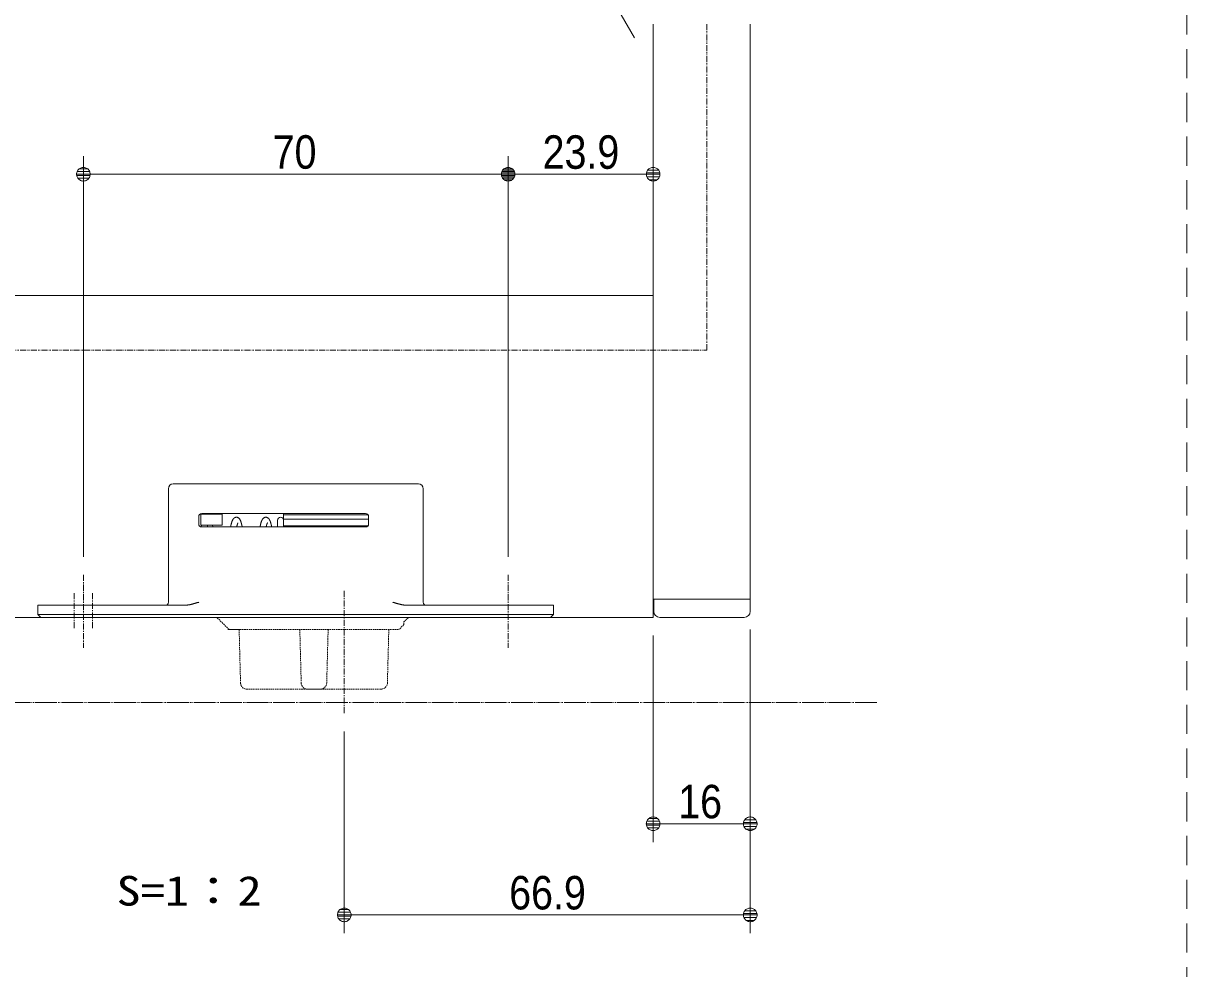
# Model space of a CAD drawing. Units: millimetres, scale not verified, with parts at other scales. Extents: x -4547 to 4547, y -2284 to 2284.
# Drawn here: x -3609 to -2651, y -999 to -221 of the extents above; entities that cross this region are included whole.
import ezdxf
from ezdxf.enums import TextEntityAlignment as Align

# ---------------------------------------------------------------- set-up
doc = ezdxf.new("R2010")
doc.units = ezdxf.units.MM
doc.header["$LTSCALE"] = 20
for name, pattern in [('CHAIN1', [8, 5, -1, 1, -1]), ('DASHED1', [1.8, 1.2, -0.6]), ('DOUBLE_CHAIN1', [8.8, 5, -1, 0.6, -0.6, 0.6, -1]), ('LONG_DOUBLE_CHAIN', [21.8, 18, -1, 0.6, -0.6, 0.6, -1])]:
    doc.linetypes.add(name, pattern=pattern)
for name, color, linetype, lineweight in [('0-0_3一般', 7, 'Continuous', 9), ('0-1_2寸法-2', 7, 'Continuous', 9), ('0-2_0', 7, 'Continuous', 9), ('0-3_2寸法-1', 7, 'Continuous', 9), ('0-4_2寸法-3', 7, 'Continuous', 9)]:
    doc.layers.add(name, color=color, linetype=linetype, lineweight=lineweight)
doc.styles.add('ＭＳ ゴシック', font='')
doc.styles.add('ＭＳ Ｐゴシック', font='')
doc.styles.get('ＭＳ ゴシック').set_extended_font_data('MS Gothic')
doc.styles.get('ＭＳ Ｐゴシック').set_extended_font_data('MS PGothic')

# ---------------------------------------------------------------- blocks, each defined once
blk = doc.blocks.new('グループ-100')
at = {"layer": '0-0_3一般', "linetype": 'DASHED1'}
for p, q in [((-41983, -14400), (-42183, -14200)), ((-39102.6, -14319.6), (-39183, -14400)), ((-41798.3, -14400), (-42008, -14400)), ((-41983, -14400), (-41083, -14400)), ((-41793, -15282.6), (-41816.1, -14400)), ((-41083, -14400), (-40083, -14400)), ((-40793, -15282.6), (-40816.1, -14400)), ((-40349.9, -14400), (-40373, -15282.6)), ((-40083, -14400), (-39183, -14400)), ((-39349.9, -14400), (-39373, -15282.6)), ((-41693, -15380), (-40473, -15380)), ((-40693, -15380), (-39473, -15380))]:
    blk.add_line(p, q, dxfattribs=at)
blk.add_lwpolyline([(-39103, -14319.1), (-39103, -14275.1), (-39100.4, -14272.6), (-39097.8, -14270.1), (-39095.2, -14267.6), (-39092.6, -14265.1), (-39089.9, -14262.6), (-39087.3, -14260.1), (-39084.7, -14257.6), (-39082.1, -14255.1), (-39079.5, -14252.6), (-39076.9, -14250.1), (-39074.3, -14247.6), (-39071.7, -14245.1), (-39069.1, -14242.6), (-39066.4, -14240.1), (-39063.8, -14237.6), (-39061.2, -14235.1), (-39058.6, -14232.6), (-39056, -14230.1), (-39053.4, -14227.6), (-39050.8, -14225.1), (-39048.2, -14222.6), (-39045.6, -14220), (-39043, -14217.5), (-39040.4, -14215), (-39037.7, -14212.5), (-39035.1, -14210), (-39032.5, -14207.5), (-39029.9, -14205), (-39027.3, -14202.5), (-39024.7, -14200)], dxfattribs=at)
for centre, start, end in [((-41693, -15280), 181.5, 270), ((-40693, -15280), 181.5, 270), ((-40473, -15280), 270, 358.5), ((-39473, -15280), 270, 358.5)]:
    blk.add_arc(centre, 100, start, end, dxfattribs=at)
blk = doc.blocks.new('グループ-101')
at = {"layer": '0-0_3一般'}
for p, q in [((-34993, -14200), (-34993, -4428.1)), ((-33393, -13900), (-33393, -4428.1)), ((-34993, -8900), (-52993, -8900)), ((-35007, -8900), (-34997, -8900)), ((-38863, -12000), (-42903, -12000)), ((-42983, -13950), (-42983, -12080)), ((-38783, -13950), (-38783, -12080)), ((-42483, -12660), (-42483, -12540)), ((-42448, -12492.3), (-42448, -12500)), ((-42448, -12500), (-42098, -12500)), ((-42433, -12490), (-39733, -12490)), ((-42098, -12490), (-42098, -12500)), ((-42098, -12500), (-42098, -12680)), ((-41183, -12710), (-41183, -12600)), ((-41083, -12490), (-41083, -12510)), ((-41083, -12510), (-41083, -12580)), ((-39693, -12510), (-41083, -12510)), ((-41083, -12690), (-41083, -12580)), ((-39683, -12580), (-41083, -12580)), ((-39683, -12540), (-39683, -12660)), ((-42442.8, -12707.3), (-42442.9, -12708)), ((-39733, -12710), (-42433, -12710)), ((-42335, -12680.7), (-42334.8, -12680)), ((-42257.6, -12680), (-42251.3, -12710)), ((-41083, -12690), (-41083, -12710)), ((-40783, -12690), (-41083, -12690)), ((-40783, -12690), (-39693, -12690)), ((-42488.6, -13951.8), (-42483, -13950)), ((-39277.4, -13951.8), (-39283, -13950)), ((-33393, -13900), (-34993, -13900)), ((-34983, -14100), (-34983, -13900)), ((-33393, -13900), (-34983, -13900)), ((-33393, -14100), (-33393, -13900)), ((-42712.1, -14000), (-44633, -14000)), ((-37783, -14150), (-44633, -14150)), ((-37783, -14000), (-39053.9, -14000)), ((-36633, -14000), (-37783, -14000)), ((-36633, -14150), (-37783, -14150)), ((-36633, -14150), (-36683, -14200)), ((-36633, -14000), (-36633, -14150)), ((-52993, -14200), (-34993, -14200)), ((-44633, -14200), (-41083, -14200)), ((-40083, -14200), (-37783, -14200)), ((-37783, -14200), (-36683, -14200)), ((-34883, -14200), (-33493, -14200))]:
    blk.add_line(p, q, dxfattribs=at)
at = {"layer": '0-0_3一般', "linetype": 'CHAIN1'}
for p, q in [((-44383, -13500), (-44383, -14700)), ((-37383, -13500), (-37383, -14700)), ((-44533, -13800), (-44533, -14400)), ((-44233, -13800), (-44233, -14400)), ((-40083, -15780), (-40083, -13750))]:
    blk.add_line(p, q, dxfattribs=at)
at = {"layer": '0-0_3一般', "linetype": 'LONG_DOUBLE_CHAIN'}
blk.add_line((-31305.3, -15600), (-52993, -15600), dxfattribs=at)
at = {"layer": '0-0_3一般', "linetype": 'DOUBLE_CHAIN1'}
blk.add_lwpolyline([(-52993, -9800), (-34107, -9800), (-34107, -4428.1)], dxfattribs=at)
at = {"layer": '0-0_3一般'}
for points in [[(-42448, -12500), (-42448, -12680), (-42098, -12680)], [(-41929.3, -12607.5), (-41930.9, -12611.3), (-41932.5, -12615.2), (-41934, -12619), (-41935.4, -12622.9), (-41936.8, -12626.8), (-41938.1, -12630.7), (-41939.3, -12634.6), (-41940.5, -12638.5), (-41941.7, -12642.4), (-41942.8, -12646.1), (-41943.8, -12649.9), (-41944.8, -12653.5), (-41945.8, -12657.1), (-41946.7, -12660.6), (-41947.6, -12664), (-41948.4, -12667.3), (-41949.2, -12670.6), (-41950, -12673.8), (-41950.7, -12676.9), (-41951.3, -12679.9), (-41952, -12682.9), (-41952.6, -12685.7), (-41953.2, -12688.5), (-41953.7, -12691.3), (-41954.3, -12693.9), (-41954.8, -12696.4), (-41955.3, -12698.9), (-41955.8, -12701.3), (-41956.3, -12703.6), (-41956.8, -12705.8), (-41957.2, -12707.9), (-41957.6, -12710)], [(-41806.9, -12581.6), (-41809.3, -12578.3), (-41811.9, -12575.2), (-41814.6, -12572.2), (-41817.5, -12569.3), (-41820.5, -12566.7), (-41823.7, -12564.1), (-41827.1, -12561.7), (-41830.6, -12559.5), (-41834.3, -12557.4), (-41838.1, -12555.5), (-41842, -12553.8), (-41845.9, -12552.4), (-41849.9, -12551.3), (-41853.8, -12550.6), (-41857.7, -12550.1), (-41861.6, -12550), (-41865.5, -12550.1), (-41869.4, -12550.6), (-41873.3, -12551.3), (-41877.2, -12552.4), (-41881.1, -12553.8), (-41885, -12555.5), (-41888.9, -12557.4), (-41892.5, -12559.5), (-41896, -12561.8), (-41899.4, -12564.2), (-41902.6, -12566.7), (-41905.6, -12569.4), (-41908.5, -12572.2), (-41911.2, -12575.2), (-41913.7, -12578.4), (-41916.1, -12581.7), (-41918.3, -12585.1), (-41920.4, -12588.7), (-41922.3, -12592.4), (-41924.1, -12596.2), (-41925.9, -12599.9), (-41927.7, -12603.7), (-41929.3, -12607.5)], [(-41842.9, -12658.4), (-41842.6, -12657.6), (-41842.4, -12656.8), (-41842.1, -12656), (-41841.9, -12655.3), (-41841.6, -12654.6), (-41841.4, -12653.9), (-41841.1, -12653.3), (-41840.9, -12652.6), (-41840.6, -12652), (-41840.4, -12651.4), (-41840.1, -12650.8), (-41839.8, -12650.3), (-41839.5, -12649.7), (-41839.3, -12649.2), (-41839, -12648.7), (-41838.7, -12648.2), (-41838.4, -12647.8), (-41838.1, -12647.3), (-41837.8, -12646.9), (-41837.6, -12646.5), (-41837.4, -12646.1), (-41837.3, -12645.7), (-41837.2, -12645.3), (-41837.1, -12644.9), (-41837, -12644.6), (-41837, -12644.2), (-41837, -12643.9), (-41837, -12643.6), (-41837.1, -12643.2), (-41837.2, -12643), (-41837.4, -12642.7)], [(-41765.6, -12710), (-41766, -12707.9), (-41766.5, -12705.8), (-41766.9, -12703.6), (-41767.4, -12701.3), (-41767.9, -12698.9), (-41768.4, -12696.4), (-41768.9, -12693.9), (-41769.5, -12691.3), (-41770.1, -12688.5), (-41770.6, -12685.7), (-41771.3, -12682.9), (-41771.9, -12679.9), (-41772.5, -12676.9), (-41773.2, -12673.8), (-41774, -12670.6), (-41774.8, -12667.3), (-41775.6, -12664), (-41776.4, -12660.5), (-41777.4, -12657), (-41778.3, -12653.5), (-41779.3, -12649.8), (-41780.4, -12646.1), (-41781.4, -12642.3), (-41782.6, -12638.5), (-41783.7, -12634.5), (-41785, -12630.6), (-41786.3, -12626.7), (-41787.6, -12622.8), (-41789.1, -12619), (-41790.5, -12615.1), (-41792.1, -12611.3), (-41793.7, -12607.5), (-41795.4, -12603.7), (-41797.1, -12599.9), (-41798.9, -12596.1), (-41800.7, -12592.4), (-41802.7, -12588.7), (-41804.7, -12585.1), (-41806.9, -12581.6)], [(-41443.6, -12607.5), (-41445.2, -12611.3), (-41446.8, -12615.2), (-41448.3, -12619), (-41449.7, -12622.9), (-41451.1, -12626.8), (-41452.4, -12630.7), (-41453.6, -12634.6), (-41454.8, -12638.5), (-41456, -12642.4), (-41457.1, -12646.1), (-41458.1, -12649.9), (-41459.1, -12653.5), (-41460.1, -12657.1), (-41461, -12660.6), (-41461.9, -12664), (-41462.7, -12667.3), (-41463.5, -12670.6), (-41464.3, -12673.8), (-41465, -12676.9), (-41465.6, -12679.9), (-41466.2, -12682.9), (-41466.9, -12685.7), (-41467.4, -12688.5), (-41468, -12691.3), (-41468.6, -12693.9), (-41469.1, -12696.4), (-41469.6, -12698.9), (-41470.1, -12701.3), (-41470.6, -12703.6), (-41471, -12705.8), (-41471.5, -12707.9), (-41471.9, -12710)], [(-41321.2, -12581.6), (-41323.6, -12578.3), (-41326.2, -12575.2), (-41328.9, -12572.2), (-41331.7, -12569.3), (-41334.8, -12566.7), (-41338, -12564.1), (-41341.3, -12561.7), (-41344.9, -12559.5), (-41348.6, -12557.4), (-41352.4, -12555.5), (-41356.3, -12553.8), (-41360.2, -12552.4), (-41364.1, -12551.3), (-41368.1, -12550.6), (-41372, -12550.1), (-41375.9, -12550), (-41379.8, -12550.1), (-41383.7, -12550.6), (-41387.6, -12551.3), (-41391.5, -12552.4), (-41395.4, -12553.8), (-41399.3, -12555.5), (-41403.1, -12557.4), (-41406.8, -12559.5), (-41410.3, -12561.8), (-41413.7, -12564.2), (-41416.9, -12566.7), (-41419.9, -12569.4), (-41422.8, -12572.2), (-41425.5, -12575.2), (-41428, -12578.4), (-41430.4, -12581.7), (-41432.6, -12585.1), (-41434.7, -12588.7), (-41436.6, -12592.4), (-41438.4, -12596.2), (-41440.2, -12599.9), (-41441.9, -12603.7), (-41443.6, -12607.5)], [(-41357.2, -12658.4), (-41356.9, -12657.6), (-41356.6, -12656.8), (-41356.4, -12656), (-41356.2, -12655.3), (-41355.9, -12654.6), (-41355.7, -12653.9), (-41355.4, -12653.3), (-41355.2, -12652.6), (-41354.9, -12652), (-41354.6, -12651.4), (-41354.4, -12650.8), (-41354.1, -12650.3), (-41353.8, -12649.7), (-41353.5, -12649.2), (-41353.2, -12648.7), (-41353, -12648.2), (-41352.7, -12647.8), (-41352.4, -12647.3), (-41352.1, -12646.9), (-41351.9, -12646.5), (-41351.7, -12646.1), (-41351.6, -12645.7), (-41351.4, -12645.3), (-41351.4, -12644.9), (-41351.3, -12644.6), (-41351.3, -12644.2), (-41351.3, -12643.9), (-41351.3, -12643.6), (-41351.4, -12643.2), (-41351.5, -12643), (-41351.6, -12642.7)], [(-41279.9, -12710), (-41280.3, -12707.9), (-41280.8, -12705.8), (-41281.2, -12703.6), (-41281.7, -12701.3), (-41282.2, -12698.9), (-41282.7, -12696.4), (-41283.2, -12693.9), (-41283.8, -12691.3), (-41284.3, -12688.5), (-41284.9, -12685.7), (-41285.5, -12682.9), (-41286.2, -12679.9), (-41286.8, -12676.9), (-41287.5, -12673.8), (-41288.3, -12670.6), (-41289, -12667.3), (-41289.9, -12664), (-41290.7, -12660.5), (-41291.6, -12657), (-41292.6, -12653.5), (-41293.6, -12649.8), (-41294.6, -12646.1), (-41295.7, -12642.3), (-41296.9, -12638.5), (-41298, -12634.5), (-41299.3, -12630.6), (-41300.6, -12626.7), (-41301.9, -12622.8), (-41303.3, -12619), (-41304.8, -12615.1), (-41306.4, -12611.3), (-41308, -12607.5), (-41309.6, -12603.7), (-41311.4, -12599.9), (-41313.2, -12596.1), (-41315, -12592.4), (-41316.9, -12588.7), (-41319, -12585.1), (-41321.2, -12581.6)], [(-42436.9, -12680), (-42437.1, -12680.7), (-42437.3, -12681.4), (-42437.5, -12682.1), (-42437.6, -12682.8), (-42437.8, -12683.5), (-42438, -12684.2), (-42438.2, -12684.9), (-42438.3, -12685.6), (-42438.5, -12686.3), (-42438.6, -12686.9), (-42438.8, -12687.6), (-42439, -12688.3), (-42439.1, -12689), (-42439.3, -12689.7), (-42439.4, -12690.4), (-42439.6, -12691.1), (-42439.7, -12691.8), (-42439.9, -12692.5), (-42440, -12693.2), (-42440.2, -12693.9), (-42440.3, -12694.6), (-42440.4, -12695.3), (-42440.6, -12696), (-42440.7, -12696.8), (-42440.9, -12697.5), (-42441, -12698.2), (-42441.1, -12698.9), (-42441.3, -12699.6), (-42441.4, -12700.3), (-42441.5, -12701), (-42441.7, -12701.7), (-42441.8, -12702.4), (-42442, -12703.1), (-42442.1, -12703.8), (-42442.2, -12704.5), (-42442.4, -12705.2), (-42442.5, -12705.9), (-42442.6, -12706.6), (-42442.8, -12707.3)], [(-42342, -12710), (-42341.8, -12709.2), (-42341.6, -12708.5), (-42341.5, -12707.7), (-42341.3, -12707), (-42341.2, -12706.2), (-42341, -12705.5), (-42340.8, -12704.7), (-42340.7, -12704), (-42340.5, -12703.2), (-42340.3, -12702.5), (-42340.2, -12701.7), (-42340, -12701), (-42339.8, -12700.2), (-42339.6, -12699.5), (-42339.5, -12698.7), (-42339.3, -12698), (-42339.1, -12697.2), (-42338.9, -12696.5), (-42338.8, -12695.7), (-42338.6, -12695), (-42338.4, -12694.2), (-42338.2, -12693.5), (-42338, -12692.7), (-42337.9, -12692), (-42337.7, -12691.2), (-42337.5, -12690.5), (-42337.3, -12689.7), (-42337.1, -12689), (-42336.9, -12688.2), (-42336.7, -12687.5), (-42336.6, -12686.7), (-42336.4, -12686), (-42336.2, -12685.2), (-42336, -12684.5), (-42335.8, -12683.7), (-42335.6, -12683), (-42335.4, -12682.2), (-42335.2, -12681.5), (-42335, -12680.7)], [(-41856.3, -12710), (-41856, -12708.8), (-41855.7, -12707.5), (-41855.4, -12706.2), (-41855.2, -12704.9), (-41854.9, -12703.6), (-41854.6, -12702.3), (-41854.3, -12700.9), (-41854, -12699.5), (-41853.6, -12698.1), (-41853.3, -12696.7), (-41853, -12695.2), (-41852.6, -12693.8), (-41852.3, -12692.3), (-41851.9, -12690.8), (-41851.6, -12689.3), (-41851.2, -12687.8), (-41850.9, -12686.3), (-41850.5, -12684.8), (-41850.1, -12683.3), (-41849.7, -12681.9), (-41849.4, -12680.4), (-41849, -12679), (-41848.6, -12677.6), (-41848.2, -12676.1), (-41847.8, -12674.8), (-41847.4, -12673.4), (-41847, -12672), (-41846.6, -12670.6), (-41846.2, -12669.3), (-41845.8, -12668), (-41845.4, -12666.8), (-41845.1, -12665.6), (-41844.7, -12664.4), (-41844.4, -12663.3), (-41844.1, -12662.2), (-41843.7, -12661.2), (-41843.4, -12660.2), (-41843.1, -12659.3), (-41842.9, -12658.4)], [(-41370.5, -12710), (-41370.3, -12708.8), (-41370, -12707.5), (-41369.7, -12706.2), (-41369.4, -12704.9), (-41369.2, -12703.6), (-41368.9, -12702.3), (-41368.6, -12700.9), (-41368.2, -12699.5), (-41367.9, -12698.1), (-41367.6, -12696.7), (-41367.3, -12695.2), (-41366.9, -12693.8), (-41366.6, -12692.3), (-41366.2, -12690.8), (-41365.9, -12689.3), (-41365.5, -12687.8), (-41365.1, -12686.3), (-41364.8, -12684.8), (-41364.4, -12683.3), (-41364, -12681.9), (-41363.6, -12680.4), (-41363.3, -12679), (-41362.9, -12677.6), (-41362.5, -12676.1), (-41362.1, -12674.8), (-41361.7, -12673.4), (-41361.3, -12672), (-41360.9, -12670.6), (-41360.5, -12669.3), (-41360.1, -12668), (-41359.7, -12666.8), (-41359.4, -12665.6), (-41359, -12664.4), (-41358.7, -12663.3), (-41358.3, -12662.2), (-41358, -12661.2), (-41357.7, -12660.2), (-41357.4, -12659.3), (-41357.2, -12658.4)], [(-42712.1, -14000), (-42706.3, -13999.8), (-42700.4, -13999.5), (-42694.5, -13999.2), (-42688.7, -13998.8), (-42682.8, -13998.3), (-42677, -13997.8), (-42671.1, -13997.2), (-42665.3, -13996.5), (-42659.5, -13995.7), (-42653.7, -13994.9), (-42647.9, -13994), (-42642.1, -13993.1), (-42636.4, -13992.1), (-42630.6, -13991), (-42624.8, -13989.8), (-42619.1, -13988.6), (-42613.4, -13987.3), (-42607.6, -13986), (-42601.9, -13984.5), (-42596.2, -13983), (-42590.5, -13981.5), (-42584.8, -13980), (-42579.1, -13978.4), (-42573.4, -13976.8), (-42567.7, -13975.2), (-42562, -13973.7), (-42556.4, -13972), (-42550.7, -13970.4), (-42545, -13968.8), (-42539.4, -13967.1), (-42533.7, -13965.5), (-42528, -13963.8), (-42522.4, -13962.1), (-42516.8, -13960.4), (-42511.1, -13958.7), (-42505.5, -13957), (-42499.9, -13955.3), (-42494.2, -13953.5), (-42488.6, -13951.8)], [(-39053.9, -14000), (-39059.8, -13999.8), (-39065.6, -13999.5), (-39071.5, -13999.2), (-39077.3, -13998.8), (-39083.2, -13998.3), (-39089, -13997.8), (-39094.9, -13997.2), (-39100.7, -13996.5), (-39106.5, -13995.7), (-39112.3, -13994.9), (-39118.1, -13994), (-39123.9, -13993.1), (-39129.6, -13992.1), (-39135.4, -13991), (-39141.2, -13989.8), (-39146.9, -13988.6), (-39152.7, -13987.3), (-39158.4, -13986), (-39164.1, -13984.5), (-39169.8, -13983), (-39175.5, -13981.5), (-39181.2, -13980), (-39186.9, -13978.4), (-39192.6, -13976.8), (-39198.3, -13975.2), (-39204, -13973.7), (-39209.7, -13972), (-39215.3, -13970.4), (-39221, -13968.8), (-39226.7, -13967.1), (-39232.3, -13965.5), (-39238, -13963.8), (-39243.6, -13962.1), (-39249.3, -13960.4), (-39254.9, -13958.7), (-39260.5, -13957), (-39266.2, -13955.3), (-39271.8, -13953.5), (-39277.4, -13951.8)], [(-44633, -14000), (-45133, -14000), (-45133, -14150)], [(-44633, -14150), (-45133, -14150), (-45083, -14200), (-44633, -14200)]]:
    blk.add_lwpolyline(points, dxfattribs=at)
for centre, radius, start, end in [((-42903, -12080), 80, 90, 180), ((-38863, -12080), 80, 0, 90), ((-42433, -12540), 50, 90, 180), ((-41133, -12600), 50, 0, 180), ((-39733, -12540), 50, 0, 90), ((-42433, -12660), 50, 180, 270), ((-39733, -12660), 50, 270, 0), ((-43033, -13950), 50, 270, 0), ((-38733, -13950), 50, 180, 270), ((-34883, -14100), 100, 180, 270), ((-33493, -14100), 100, 270, 0)]:
    blk.add_arc(centre, radius, start, end, dxfattribs=at)
blk.add_blockref('グループ-100', (0, 0), dxfattribs=at)
blk = doc.blocks.new('_Dot')
at = {"layer": '0-2_0'}
for p, q in [((-10, 0), (-20, 0)), ((9.78, 2), (-9.78, 2)), ((7.99, 6), (-7.99, 6)), ((9.16, -3.98), (-9.16, -3.98)), ((6, -7.98), (-6, -7.98))]:
    blk.add_line(p, q, dxfattribs=at)
for points in [[(10, 0), (9.92, 1.25), (9.69, 2.49), (9.3, 3.68), (8.76, 4.82), (8.09, 5.88), (7.29, 6.85), (6.37, 7.71), (5.36, 8.44), (4.26, 9.05), (3.09, 9.51), (1.87, 9.82), (0.63, 9.98), (-0.63, 9.98), (-1.87, 9.82), (-3.09, 9.51), (-4.26, 9.05), (-5.36, 8.44), (-6.37, 7.71), (-7.29, 6.85), (-8.09, 5.88), (-8.76, 4.82), (-9.3, 3.68), (-9.69, 2.49), (-9.92, 1.25), (-10, 0), (0, 0)], [(-10, 0), (-9.92, -1.25), (-9.69, -2.49), (-9.3, -3.68), (-8.76, -4.82), (-8.09, -5.88), (-7.29, -6.85), (-6.37, -7.71), (-5.36, -8.44), (-4.26, -9.05), (-3.09, -9.51), (-1.87, -9.82), (-0.63, -9.98), (0.63, -9.98), (1.87, -9.82), (3.09, -9.51), (4.26, -9.05), (5.36, -8.44), (6.37, -7.71), (7.29, -6.85), (8.09, -5.88), (8.76, -4.82), (9.3, -3.68), (9.69, -2.49), (9.92, -1.25), (10, 0), (0, 0)]]:
    blk.add_lwpolyline(points, close=True, dxfattribs=at)

msp = doc.modelspace()

# ---------------------------------------------------------------- linework, layer by layer
at = {"layer": '0-0_3一般', "linetype": 'DASHED1'}
msp.add_line((-2650.62, 550), (-2650.62, -1800), dxfattribs=at)
at = {"layer": '0-1_2寸法-2'}
msp.add_line((-3198.9, -71.34), (-3105.72, -232.73), dxfattribs=at)
at = {"layer": '0-3_2寸法-1'}
for p, q in [((-3559.78, -660), (-3559.78, -330)), ((-3209.78, -660), (-3209.78, -330)), ((-3209.78, -660), (-3209.78, -330)), ((-3090.28, -330), (-3090.08, -330)), ((-3221.03, -345), (-3548.52, -345)), ((-3198.52, -345), (-3101.53, -345)), ((-3090.28, -725), (-3090.28, -895)), ((-3010.28, -720), (-3010.28, -895)), ((-3344.78, -804), (-3344.78, -970)), ((-3021.53, -880), (-3079.02, -880)), ((-3010.28, -895), (-3010.28, -970)), ((-3021.53, -955), (-3333.52, -955))]:
    msp.add_line(p, q, dxfattribs=at)

# ---------------------------------------------------------------- block references
at = {"layer": '0-0_3一般', "xscale": 0.05, "yscale": 0.05}
msp.add_blockref('グループ-101', (-1340.62, 0), dxfattribs=at)
at = {"layer": '0-3_2寸法-1', "xscale": 0.5627563, "yscale": 0.5627563, "rotation": 180}
for p in [(-3559.78, -345), (-3209.78, -345), (-3090.28, -880), (-3344.78, -955)]:
    msp.add_blockref('_Dot', p, dxfattribs=at)
at = {"layer": '0-3_2寸法-1', "xscale": 0.5627563, "yscale": 0.5627563}
for p in [(-3209.78, -345), (-3090.28, -345), (-3010.28, -880), (-3010.28, -955)]:
    msp.add_blockref('_Dot', p, dxfattribs=at)

# ---------------------------------------------------------------- texts
at = {"layer": '0-3_2寸法-1', "style": 'ＭＳ Ｐゴシック', "width": 0.9}
for s, p in [('70', (-3403.8, -348.72)), ('23.9', (-3181.36, -348.79)), ('16', (-3069.65, -883.72)), ('66.9', (-3208.93, -958.79))]:
    msp.add_text(s, height=27.57, dxfattribs=at).set_placement(p, align=Align.BOTTOM_LEFT)
at = {"layer": '0-4_2寸法-3', "style": 'ＭＳ ゴシック', "width": 1.2}
msp.add_text('\u3000S=1：2', height=24.41, dxfattribs=at).set_placement((-3572.44, -954.68), align=Align.BOTTOM_LEFT)

doc.saveas('drawing.dxf')
